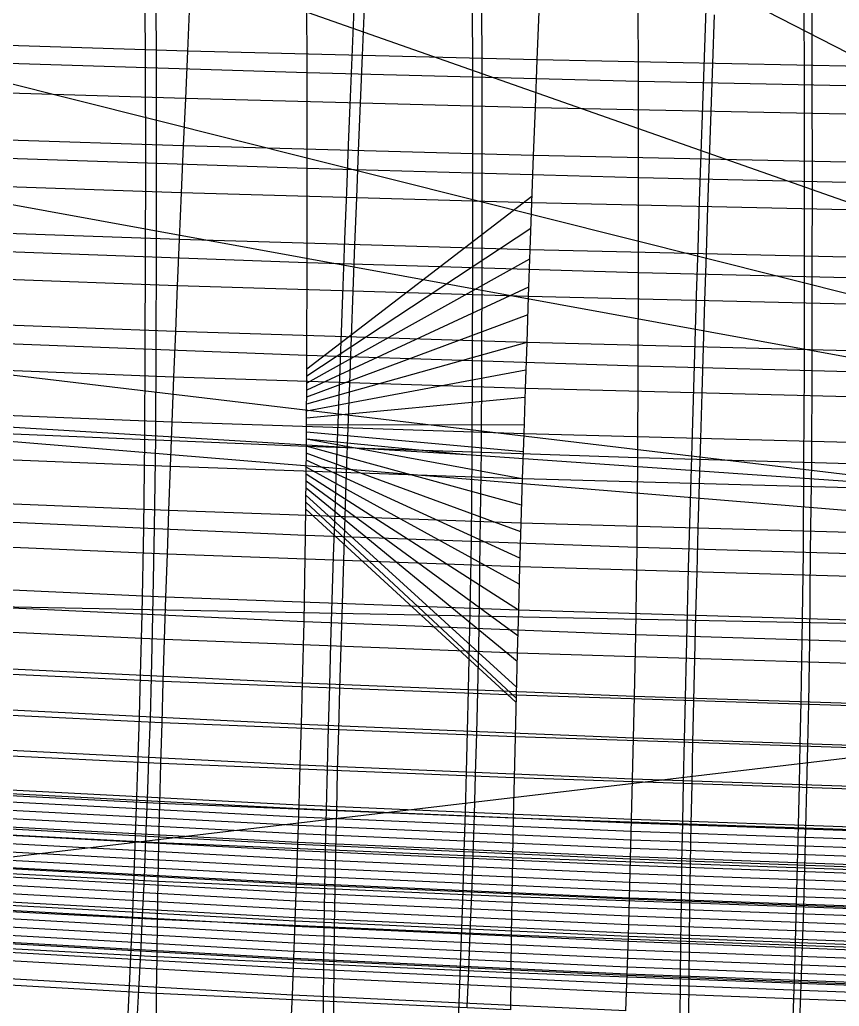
# Model space of a CAD drawing. Extents: x -530 to 530, y -2 to 255.
# Drawn here: x -170.5 to -109.8, y 55.2 to 128.3 of the extents above; entities that cross this region are included whole.
import ezdxf

# ---------------------------------------------------------------- set-up
doc = ezdxf.new("R2010")
doc.units = 0
doc.header["$MEASUREMENT"] = 0
doc.layers.add('default', color=7, linetype='Continuous')

msp = doc.modelspace()

# ---------------------------------------------------------------- linework, layer by layer
at = {"layer": 'default', "color": 30, "linetype": 'Continuous'}
for p, q in [((-41.271, 90.88, 737.677), (-175.896, 160.09, 467.147)), ((-132.594, 115.174, -9.599), (-149.254, 102.385, 36.643)), ((-132.678, 112.806, -9.856), (-149.257, 101.868, 36.668)), ((-132.759, 110.538, -10.099), (-149.261, 101.35, 36.693)), ((-132.831, 108.468, -10.316), (-149.264, 100.833, 36.718)), ((-132.902, 106.409, -10.526), (-149.268, 100.316, 36.743)), ((-132.972, 104.355, -10.732), (-149.272, 99.798, 36.768)), ((-133.04, 102.319, -10.929), (-149.275, 99.281, 36.793)), ((-133.107, 100.291, -11.121), (-149.279, 98.764, 36.818)), ((-133.172, 98.276, -11.307), (-149.282, 98.246, 36.843)), ((-133.299, 94.282, -11.659), (-149.289, 97.212, 36.893)), ((-133.236, 96.276, -11.485), (-149.286, 97.729, 36.868)), ((-133.36, 92.31, -11.821), (-149.293, 96.694, 36.918)), ((-133.419, 90.346, -11.98), (-149.296, 96.177, 36.943)), ((-133.534, 86.464, -12.275), (-149.303, 95.142, 36.993)), ((-133.477, 88.397, -12.132), (-149.3, 95.66, 36.968)), ((-133.589, 84.538, -12.414), (-149.307, 94.625, 37.018)), ((-133.692, 80.746, -12.66), (-149.314, 93.59, 37.068)), ((-133.641, 82.638, -12.539), (-149.311, 94.108, 37.043)), ((-133.742, 78.869, -12.774), (-149.318, 93.073, 37.093)), ((-133.772, 77.728, -12.839), (-149.325, 92.038, 37.143)), ((-133.764, 78.038, -12.823), (-149.321, 92.556, 37.118)), ((-125.21, 68.782, 32.697), (-149.83, 69.843, 36.672)), ((-125.229, 68.155, 32.649), (-149.852, 69.221, 36.625)), ((-125.266, 66.901, 32.553), (-149.896, 67.977, 36.53)), ((-125.248, 67.528, 32.601), (-149.874, 68.599, 36.578)), ((-125.285, 66.274, 32.505), (-149.918, 67.355, 36.483)), ((-125.303, 65.647, 32.457), (-149.939, 66.733, 36.436)), ((-125.322, 65.021, 32.409), (-149.961, 66.111, 36.389)), ((-125.34, 64.394, 32.36), (-149.983, 65.489, 36.342)), ((-125.359, 63.767, 32.312), (-150.005, 64.868, 36.295)), ((-125.396, 62.513, 32.216), (-150.049, 63.624, 36.2)), ((-125.377, 63.14, 32.264), (-150.027, 64.246, 36.248)), ((-125.414, 61.886, 32.168), (-150.071, 63.002, 36.153)), ((-125.433, 61.259, 32.12), (-150.093, 62.38, 36.106)), ((-125.452, 60.632, 32.072), (-150.115, 61.758, 36.059)), ((-125.47, 60.005, 32.024), (-150.137, 61.136, 36.012)), ((-125.489, 59.379, 31.975), (-150.159, 60.514, 35.965)), ((-125.526, 58.125, 31.879), (-150.203, 59.27, 35.87)), ((-125.507, 58.752, 31.927), (-150.181, 59.892, 35.917)), ((-125.544, 57.498, 31.831), (-150.224, 58.649, 35.823)), ((-125.563, 56.871, 31.783), (-150.246, 58.027, 35.776)), ((-125.581, 56.244, 31.735), (-150.268, 57.405, 35.729))]:
    msp.add_line(p, q, dxfattribs=at)
at = {"layer": 'default', "color": 8, "linetype": 'Continuous'}
for p, q in [((-41.271, 90.88, 737.677), (-378.597, 152.404, 428.049)), ((-41.271, 90.88, 737.677), (-278.07, 150.384, 425.905)), ((-41.271, 90.88, 737.677), (-203.855, 148.021, 352.469)), ((-37.062, 85.96, 735.422), (-273.215, 114.128, 431.391)), ((-37.062, 85.96, 735.422), (-199.376, 99.367, 361.338)), ((-137.434, 96.048, 121.788), (-173.211, 98.204, 42.722)), ((-137.434, 96.048, 121.788), (-149.283, 97.212, 36.922)), ((-81.496, 92.146, 314.808), (-137.434, 96.048, 121.788))]:
    msp.add_line(p, q, dxfattribs=at)
at = {"layer": 'default', "color": 7, "linetype": 'Continuous'}
for p, q in [((-161.193, 124.695, 37.926), (-161.22, 131.828, 37.258)), ((-136.971, 124.01, 33.026), (-136.994, 131.204, 32.35)), ((-112.406, 123.442, 28.97), (-112.426, 130.686, 28.288)), ((-145.006, 129.175, -5.706), (-145.155, 125.619, -6.137)), ((-119.104, 128.614, -10.306), (-119.228, 125.032, -10.745)), ((-145.155, 125.619, -6.137), (-145.301, 122.082, -6.556)), ((-119.228, 125.032, -10.745), (-119.35, 121.47, -11.171)), ((-161.182, 117.648, 38.523), (-161.193, 124.695, 37.926)), ((-136.96, 116.902, 33.63), (-136.971, 124.01, 33.026)), ((-112.397, 116.283, 29.581), (-112.406, 123.442, 28.97)), ((-145.301, 122.082, -6.556), (-145.443, 118.566, -6.96)), ((-119.35, 121.47, -11.171), (-119.468, 117.928, -11.582)), ((-145.443, 118.566, -6.96), (-145.582, 115.075, -7.348)), ((-161.187, 110.702, 39.046), (-161.182, 117.648, 38.523)), ((-119.468, 117.928, -11.582), (-119.583, 114.411, -11.976)), ((-136.965, 109.896, 34.159), (-136.96, 116.902, 33.63)), ((-112.401, 109.227, 30.115), (-112.397, 116.283, 29.581)), ((-145.582, 115.075, -7.348), (-145.717, 111.608, -7.72)), ((-119.583, 114.411, -11.976), (-119.696, 110.92, -12.355)), ((-145.717, 111.608, -7.72), (-145.848, 108.172, -8.078)), ((-161.21, 103.87, 39.489), (-161.187, 110.702, 39.046)), ((-119.696, 110.92, -12.355), (-119.805, 107.458, -12.719)), ((-136.984, 103.006, 34.607), (-136.965, 109.896, 34.159)), ((-112.416, 102.287, 30.566), (-112.401, 109.227, 30.115)), ((-145.848, 108.172, -8.078), (-145.975, 104.763, -8.419)), ((-119.805, 107.458, -12.719), (-119.911, 104.024, -13.066)), ((-145.975, 104.763, -8.419), (-146.099, 101.384, -8.743)), ((-161.25, 97.168, 39.851), (-161.21, 103.87, 39.489)), ((-119.911, 104.024, -13.066), (-120.014, 100.621, -13.396)), ((-137.018, 96.245, 34.971), (-136.984, 103.006, 34.607)), ((-112.444, 95.478, 30.934), (-112.416, 102.287, 30.566)), ((-146.099, 101.384, -8.743), (-146.218, 98.04, -9.05)), ((-120.014, 100.621, -13.396), (-120.113, 97.252, -13.708)), ((-146.218, 98.04, -9.05), (-146.332, 94.73, -9.337)), ((-161.31, 90.612, 40.123), (-161.25, 97.168, 39.851)), ((-120.113, 97.252, -13.708), (-120.208, 93.919, -14)), ((-137.069, 89.632, 35.245), (-137.018, 96.245, 34.971)), ((-112.487, 88.818, 31.209), (-112.444, 95.478, 30.934)), ((-146.332, 94.73, -9.337), (-146.442, 91.456, -9.604)), ((-120.208, 93.919, -14), (-120.299, 90.621, -14.273)), ((-146.442, 91.456, -9.604), (-146.548, 88.222, -9.855)), ((-161.44, 84.244, 40.103), (-161.31, 90.612, 40.123)), ((-120.299, 90.621, -14.273), (-120.387, 87.363, -14.528)), ((-137.18, 83.21, 35.222), (-137.069, 89.632, 35.245)), ((-112.578, 82.349, 31.183), (-112.487, 88.818, 31.209)), ((-146.548, 88.222, -9.855), (-146.648, 85.025, -10.084)), ((-120.387, 87.363, -14.528), (-120.471, 84.143, -14.761)), ((-146.648, 85.025, -10.084), (-146.743, 81.87, -10.29)), ((-161.561, 79.723, 39.97), (-161.44, 84.244, 40.103)), ((-120.471, 84.143, -14.761), (-120.55, 80.965, -14.972)), ((-137.283, 78.649, 35.084), (-137.18, 83.21, 35.222)), ((-146.743, 81.87, -10.29), (-146.834, 78.756, -10.478)), ((-112.664, 77.755, 31.042), (-112.578, 82.349, 31.183)), ((-120.55, 80.965, -14.972), (-120.625, 77.828, -15.163)), ((-161.646, 76.682, 39.867), (-161.561, 79.723, 39.97)), ((-146.834, 78.756, -10.478), (-146.918, 75.689, -10.64)), ((-137.356, 75.582, 34.977), (-137.283, 78.649, 35.084)), ((-120.625, 77.828, -15.163), (-120.695, 74.739, -15.329)), ((-112.725, 74.665, 30.933), (-112.664, 77.755, 31.042)), ((-161.735, 73.686, 39.744), (-161.646, 76.682, 39.867)), ((-146.918, 75.689, -10.64), (-146.996, 72.666, -10.776)), ((-137.432, 72.559, 34.851), (-137.356, 75.582, 34.977)), ((-120.695, 74.739, -15.329), (-120.76, 71.694, -15.468)), ((-112.788, 71.621, 30.804), (-112.725, 74.665, 30.933)), ((-161.829, 70.734, 39.597), (-161.735, 73.686, 39.744)), ((-146.996, 72.666, -10.776), (-147.066, 69.691, -10.878)), ((-137.512, 69.582, 34.701), (-137.432, 72.559, 34.851)), ((-120.76, 71.694, -15.468), (-120.818, 68.698, -15.572)), ((-112.855, 68.622, 30.65), (-112.788, 71.621, 30.804)), ((-161.928, 67.835, 39.429), (-161.829, 70.734, 39.597)), ((-147.066, 69.691, -10.878), (-147.129, 66.764, -10.946)), ((-137.597, 66.657, 34.528), (-137.512, 69.582, 34.701)), ((-120.818, 68.698, -15.572), (-120.87, 65.749, -15.641)), ((-112.925, 65.676, 30.474), (-112.855, 68.622, 30.65)), ((-162.032, 64.982, 39.236), (-161.928, 67.835, 39.429)), ((-147.129, 66.764, -10.946), (-147.181, 63.889, -10.972)), ((-137.685, 63.78, 34.331), (-137.597, 66.657, 34.528)), ((-120.87, 65.749, -15.641), (-120.914, 62.853, -15.669)), ((-112.998, 62.778, 30.273), (-112.925, 65.676, 30.474)), ((-162.14, 62.182, 39.022), (-162.032, 64.982, 39.236)), ((-147.181, 63.889, -10.972), (-147.225, 61.063, -10.959)), ((-137.777, 60.955, 34.111), (-137.685, 63.78, 34.331)), ((-120.914, 62.853, -15.669), (-120.95, 60.008, -15.657)), ((-162.253, 59.436, 38.784), (-162.14, 62.182, 39.022)), ((-113.075, 59.933, 30.05), (-112.998, 62.778, 30.273)), ((-147.225, 61.063, -10.959), (-147.258, 58.29, -10.902)), ((-137.874, 58.186, 33.867), (-137.777, 60.955, 34.111)), ((-120.95, 60.008, -15.657), (-120.978, 57.215, -15.6)), ((-113.156, 57.143, 29.801), (-113.075, 59.933, 30.05)), ((-162.371, 56.743, 38.519), (-162.253, 59.436, 38.784)), ((-147.258, 58.29, -10.902), (-147.283, 55.572, -10.806)), ((-137.975, 55.468, 33.597), (-137.874, 58.186, 33.867)), ((-120.978, 57.215, -15.6), (-120.998, 54.477, -15.504)), ((-113.24, 54.406, 29.526), (-113.156, 57.143, 29.801)), ((-162.496, 54.106, 38.228), (-162.371, 56.743, 38.519)), ((-147.283, 55.572, -10.806), (-147.297, 52.912, -10.664)), ((-138.081, 52.809, 33.299), (-137.975, 55.468, 33.597))]:
    msp.add_line(p, q, dxfattribs=at)
at = {"layer": 'default', "color": 4, "linetype": 'Continuous'}
for p, q in [((-160.382, 124.99, 41.2), (-160.408, 132.15, 40.53)), ((-136.279, 124.31, 36.354), (-136.302, 131.532, 35.676)), ((-111.833, 123.745, 32.339), (-111.852, 131.019, 31.654)), ((-145.741, 129.64, -9.238), (-145.891, 126.073, -9.673)), ((-119.716, 129.079, -13.879), (-119.84, 125.486, -14.32)), ((-145.891, 126.073, -9.673), (-146.038, 122.526, -10.095)), ((-160.371, 117.911, 41.8), (-160.382, 124.99, 41.2)), ((-119.84, 125.486, -14.32), (-119.963, 121.913, -14.749)), ((-136.27, 117.17, 36.961), (-136.279, 124.31, 36.354)), ((-111.825, 116.554, 32.952), (-111.833, 123.745, 32.339)), ((-146.038, 122.526, -10.095), (-146.181, 118.996, -10.502)), ((-119.963, 121.913, -14.749), (-120.082, 118.357, -15.163)), ((-146.181, 118.996, -10.502), (-146.32, 115.491, -10.892)), ((-120.082, 118.357, -15.163), (-120.198, 114.827, -15.561)), ((-160.377, 110.93, 42.326), (-160.371, 117.911, 41.8)), ((-136.275, 110.129, 37.493), (-136.27, 117.17, 36.961)), ((-111.829, 109.464, 33.489), (-111.825, 116.554, 32.952)), ((-146.32, 115.491, -10.892), (-146.456, 112.012, -11.268)), ((-120.198, 114.827, -15.561), (-120.311, 111.323, -15.942)), ((-146.456, 112.012, -11.268), (-146.589, 108.562, -11.628)), ((-120.311, 111.323, -15.942), (-120.421, 107.848, -16.309)), ((-160.4, 104.062, 42.772), (-160.377, 110.93, 42.326)), ((-136.294, 103.202, 37.943), (-136.275, 110.129, 37.493)), ((-111.845, 102.486, 33.943), (-111.829, 109.464, 33.489)), ((-146.589, 108.562, -11.628), (-146.717, 105.138, -11.972)), ((-120.421, 107.848, -16.309), (-120.528, 104.399, -16.659)), ((-146.717, 105.138, -11.972), (-146.841, 101.744, -12.299)), ((-160.443, 97.319, 43.136), (-160.4, 104.062, 42.772)), ((-120.528, 104.399, -16.659), (-120.631, 100.98, -16.992)), ((-136.33, 96.4, 38.311), (-136.294, 103.202, 37.943)), ((-111.875, 95.636, 34.314), (-111.845, 102.486, 33.943)), ((-146.841, 101.744, -12.299), (-146.962, 98.383, -12.608)), ((-120.631, 100.98, -16.992), (-120.731, 97.595, -17.307)), ((-146.962, 98.383, -12.608), (-147.077, 95.056, -12.898)), ((-160.539, 90.665, 43.421), (-160.443, 97.319, 43.136)), ((-120.731, 97.595, -17.307), (-120.827, 94.243, -17.602)), ((-136.418, 89.689, 38.596), (-136.33, 96.4, 38.311)), ((-147.077, 95.056, -12.898), (-147.187, 91.765, -13.169)), ((-111.954, 88.877, 34.599), (-111.875, 95.636, 34.314)), ((-120.827, 94.243, -17.602), (-120.919, 90.928, -17.877)), ((-147.187, 91.765, -13.169), (-147.295, 88.512, -13.422)), ((-160.644, 84.179, 43.396), (-160.539, 90.665, 43.421)), ((-120.919, 90.928, -17.877), (-121.008, 87.651, -18.135)), ((-136.504, 83.147, 38.568), (-136.418, 89.689, 38.596)), ((-147.295, 88.512, -13.422), (-147.396, 85.293, -13.653)), ((-112.021, 82.288, 34.57), (-111.954, 88.877, 34.599)), ((-121.008, 87.651, -18.135), (-121.093, 84.409, -18.371)), ((-147.396, 85.293, -13.653), (-147.491, 82.117, -13.862)), ((-160.746, 79.598, 43.258), (-160.644, 84.179, 43.396)), ((-121.093, 84.409, -18.371), (-121.172, 81.21, -18.584)), ((-136.588, 78.526, 38.426), (-136.504, 83.147, 38.568)), ((-147.491, 82.117, -13.862), (-147.584, 78.979, -14.052)), ((-112.086, 77.634, 34.425), (-112.021, 82.288, 34.57)), ((-121.172, 81.21, -18.584), (-121.249, 78.05, -18.777)), ((-160.836, 76.536, 43.141), (-160.746, 79.598, 43.258)), ((-147.584, 78.979, -14.052), (-147.669, 75.884, -14.217)), ((-136.664, 75.438, 38.306), (-136.588, 78.526, 38.426)), ((-121.249, 78.05, -18.777), (-121.32, 74.932, -18.945)), ((-112.15, 74.523, 34.302), (-112.086, 77.634, 34.425)), ((-160.94, 73.515, 42.963), (-160.836, 76.536, 43.141)), ((-147.669, 75.884, -14.217), (-147.75, 72.827, -14.355)), ((-136.753, 72.391, 38.124), (-136.664, 75.438, 38.306)), ((-121.32, 74.932, -18.945), (-121.388, 71.853, -19.087)), ((-112.224, 71.454, 34.116), (-112.15, 74.523, 34.302)), ((-161.048, 70.538, 42.761), (-160.94, 73.515, 42.963)), ((-147.75, 72.827, -14.355), (-147.821, 69.811, -14.459)), ((-136.846, 69.387, 37.917), (-136.753, 72.391, 38.124)), ((-121.388, 71.853, -19.087), (-121.447, 68.816, -19.193)), ((-149.83, 69.843, 36.672), (-173.847, 71.091, 42.492)), ((-112.301, 68.429, 33.905), (-112.224, 71.454, 34.116)), ((-149.852, 69.221, 36.625), (-173.872, 70.475, 42.446)), ((-161.161, 67.613, 42.538), (-161.048, 70.538, 42.761)), ((-149.874, 68.599, 36.578), (-173.898, 69.859, 42.4)), ((-147.821, 69.811, -14.459), (-147.886, 66.837, -14.528)), ((-149.896, 67.977, 36.53), (-173.923, 69.243, 42.354)), ((-136.942, 66.436, 37.688), (-136.846, 69.387, 37.917)), ((-100.512, 67.92, 28.57), (-125.21, 68.782, 32.697)), ((-121.447, 68.816, -19.193), (-121.501, 65.82, -19.264)), ((-149.939, 66.733, 36.436), (-173.974, 68.01, 42.262)), ((-149.918, 67.355, 36.483), (-173.949, 68.626, 42.308)), ((-100.527, 67.289, 28.521), (-125.229, 68.155, 32.649)), ((-112.381, 65.457, 33.672), (-112.301, 68.429, 33.905)), ((-149.961, 66.111, 36.389), (-174, 67.394, 42.216)), ((-161.28, 64.735, 42.288), (-161.161, 67.613, 42.538)), ((-100.542, 66.658, 28.472), (-125.248, 67.528, 32.601)), ((-149.983, 65.489, 36.342), (-174.025, 66.778, 42.17)), ((-147.886, 66.837, -14.528), (-147.94, 63.91, -14.555)), ((-100.557, 66.027, 28.424), (-125.266, 66.901, 32.553)), ((-150.005, 64.868, 36.295), (-174.051, 66.162, 42.124)), ((-137.043, 63.533, 37.432), (-136.942, 66.436, 37.688)), ((-100.572, 65.396, 28.375), (-125.285, 66.274, 32.505)), ((-121.501, 65.82, -19.264), (-121.545, 62.872, -19.293)), ((-150.027, 64.246, 36.248), (-174.076, 65.546, 42.079)), ((-100.603, 64.134, 28.277), (-125.322, 65.021, 32.409)), ((-100.588, 64.765, 28.326), (-125.303, 65.647, 32.457)), ((-112.465, 62.532, 33.412), (-112.381, 65.457, 33.672)), ((-150.071, 63.002, 36.153), (-174.127, 64.314, 41.987)), ((-150.049, 63.624, 36.2), (-174.102, 64.93, 42.033)), ((-161.409, 61.911, 41.991), (-161.28, 64.735, 42.288)), ((-100.618, 63.503, 28.228), (-125.34, 64.394, 32.36)), ((-150.093, 62.38, 36.106), (-174.152, 63.698, 41.941)), ((-147.94, 63.91, -14.555), (-147.985, 61.029, -14.542)), ((-100.633, 62.872, 28.179), (-125.359, 63.767, 32.312)), ((-150.115, 61.758, 36.059), (-174.178, 63.082, 41.895)), ((-137.154, 60.684, 37.128), (-137.043, 63.533, 37.432)), ((-100.648, 62.241, 28.13), (-125.377, 63.14, 32.264)), ((-121.545, 62.872, -19.293), (-121.583, 59.971, -19.281)), ((-150.137, 61.136, 36.012), (-174.203, 62.466, 41.849)), ((-100.663, 61.61, 28.081), (-125.396, 62.513, 32.216)), ((-112.557, 59.663, 33.103), (-112.465, 62.532, 33.412)), ((-150.159, 60.514, 35.965), (-174.229, 61.85, 41.803)), ((-161.542, 59.138, 41.678), (-161.409, 61.911, 41.991)), ((-100.678, 60.979, 28.032), (-125.414, 61.886, 32.168)), ((-150.181, 59.892, 35.917), (-174.254, 61.234, 41.757)), ((-147.985, 61.029, -14.542), (-148.019, 58.199, -14.484)), ((-137.267, 57.888, 36.809), (-137.154, 60.684, 37.128)), ((-100.708, 59.717, 27.934), (-125.452, 60.632, 32.072)), ((-100.693, 60.348, 27.983), (-125.433, 61.259, 32.12)), ((-150.224, 58.649, 35.823), (-174.305, 60.002, 41.665)), ((-150.203, 59.27, 35.87), (-174.28, 60.618, 41.711)), ((-100.724, 59.086, 27.885), (-125.47, 60.005, 32.024)), ((-121.583, 59.971, -19.281), (-121.611, 57.12, -19.223)), ((-150.246, 58.027, 35.776), (-174.331, 59.386, 41.619)), ((-100.739, 58.455, 27.836), (-125.489, 59.379, 31.975)), ((-112.652, 56.846, 32.778), (-112.557, 59.663, 33.103)), ((-150.268, 57.405, 35.729), (-174.356, 58.77, 41.574)), ((-161.682, 56.418, 41.328), (-161.542, 59.138, 41.678)), ((-100.754, 57.824, 27.787), (-125.507, 58.752, 31.927)), ((-148.019, 58.199, -14.484), (-148.045, 55.419, -14.386)), ((-137.387, 55.144, 36.452), (-137.267, 57.888, 36.809)), ((-100.769, 57.193, 27.739), (-125.526, 58.125, 31.879)), ((-100.784, 56.562, 27.69), (-125.544, 57.498, 31.831)), ((-121.611, 57.12, -19.223), (-121.633, 54.321, -19.124)), ((-161.828, 53.757, 40.951), (-161.682, 56.418, 41.328)), ((-100.814, 55.3, 27.592), (-125.581, 56.244, 31.735)), ((-100.799, 55.931, 27.641), (-125.563, 56.871, 31.783)), ((-112.751, 54.082, 32.415), (-112.652, 56.846, 32.778)), ((-148.045, 55.419, -14.386), (-148.059, 52.693, -14.24))]:
    msp.add_line(p, q, dxfattribs=at)
at = {"layer": 'default', "color": 3, "linetype": 'Continuous'}
for p, q in [((-149.233, 124.325, 35.015), (-149.258, 131.49, 34.344)), ((-124.708, 123.696, 31.036), (-124.73, 130.917, 30.356)), ((-149.233, 124.325, 35.015), (-173.153, 125.066, 40.836)), ((-149.222, 117.245, 35.617), (-149.233, 124.325, 35.015)), ((-124.708, 123.696, 31.036), (-149.233, 124.325, 35.015)), ((-124.698, 116.559, 31.644), (-124.708, 123.696, 31.036)), ((-100.105, 123.188, 26.905), (-124.708, 123.696, 31.036)), ((-149.222, 117.245, 35.617), (-173.141, 118.051, 41.43)), ((-149.227, 110.266, 36.142), (-149.222, 117.245, 35.617)), ((-124.698, 116.559, 31.644), (-149.222, 117.245, 35.617)), ((-124.702, 109.526, 32.175), (-124.698, 116.559, 31.644)), ((-100.097, 116.006, 27.518), (-124.698, 116.559, 31.644)), ((-149.227, 110.266, 36.142), (-173.146, 111.138, 41.95)), ((-149.248, 103.403, 36.588), (-149.227, 110.266, 36.142)), ((-124.702, 109.526, 32.175), (-149.227, 110.266, 36.142)), ((-124.719, 102.609, 32.625), (-124.702, 109.526, 32.175)), ((-100.099, 108.927, 28.054), (-124.702, 109.526, 32.175)), ((-149.248, 103.403, 36.588), (-173.171, 104.338, 42.391)), ((-149.286, 96.669, 36.951), (-149.248, 103.403, 36.588)), ((-124.719, 102.609, 32.625), (-149.248, 103.403, 36.588)), ((-124.751, 95.822, 32.991), (-124.719, 102.609, 32.625)), ((-100.113, 101.965, 28.508), (-124.719, 102.609, 32.625)), ((-149.286, 96.669, 36.951), (-173.215, 97.666, 42.751)), ((-149.341, 90.082, 37.224), (-149.286, 96.669, 36.951)), ((-124.751, 95.822, 32.991), (-149.286, 96.669, 36.951)), ((-124.797, 89.183, 33.266), (-124.751, 95.822, 32.991)), ((-100.138, 95.135, 28.876), (-124.751, 95.822, 32.991)), ((-149.341, 90.082, 37.224), (-173.279, 91.141, 43.022)), ((-149.461, 83.685, 37.202), (-149.341, 90.082, 37.224)), ((-124.797, 89.183, 33.266), (-149.341, 90.082, 37.224)), ((-124.898, 82.734, 33.241), (-124.797, 89.183, 33.266)), ((-100.176, 88.453, 29.153), (-124.797, 89.183, 33.266)), ((-149.461, 83.685, 37.202), (-173.418, 84.803, 43.004)), ((-149.573, 79.142, 37.066), (-149.461, 83.685, 37.202)), ((-124.898, 82.734, 33.241), (-149.461, 83.685, 37.202)), ((-124.993, 78.156, 33.101), (-124.898, 82.734, 33.241)), ((-100.258, 81.963, 29.125), (-124.898, 82.734, 33.241)), ((-149.573, 79.142, 37.066), (-173.549, 80.303, 42.873)), ((-149.652, 76.087, 36.961), (-149.573, 79.142, 37.066)), ((-124.993, 78.156, 33.101), (-149.573, 79.142, 37.066)), ((-125.06, 75.076, 32.994), (-124.993, 78.156, 33.101)), ((-100.335, 77.354, 28.983), (-124.993, 78.156, 33.101)), ((-149.652, 76.087, 36.961), (-173.64, 77.277, 42.772)), ((-149.734, 73.077, 36.837), (-149.652, 76.087, 36.961)), ((-125.06, 75.076, 32.994), (-149.652, 76.087, 36.961)), ((-125.13, 72.042, 32.866), (-125.06, 75.076, 32.994)), ((-100.389, 74.255, 28.872), (-125.06, 75.076, 32.994)), ((-149.734, 73.077, 36.837), (-173.736, 74.294, 42.651)), ((-149.821, 70.111, 36.688), (-149.734, 73.077, 36.837)), ((-125.13, 72.042, 32.866), (-149.734, 73.077, 36.837)), ((-125.203, 69.053, 32.713), (-125.13, 72.042, 32.866)), ((-100.446, 71.201, 28.742), (-125.13, 72.042, 32.866)), ((-149.821, 70.111, 36.688), (-173.837, 71.357, 42.507)), ((-149.913, 67.198, 36.517), (-149.821, 70.111, 36.688)), ((-125.203, 69.053, 32.713), (-149.821, 70.111, 36.688)), ((-125.28, 66.116, 32.539), (-125.203, 69.053, 32.713)), ((-100.506, 68.192, 28.587), (-125.203, 69.053, 32.713)), ((-149.913, 67.198, 36.517), (-173.943, 68.471, 42.341)), ((-150.009, 64.333, 36.322), (-149.913, 67.198, 36.517)), ((-125.28, 66.116, 32.539), (-149.913, 67.198, 36.517)), ((-125.362, 63.227, 32.34), (-125.28, 66.116, 32.539)), ((-100.569, 65.237, 28.409), (-125.28, 66.116, 32.539)), ((-150.009, 64.333, 36.322), (-174.055, 65.632, 42.151)), ((-150.109, 61.519, 36.105), (-150.009, 64.333, 36.322)), ((-125.362, 63.227, 32.34), (-150.009, 64.333, 36.322)), ((-150.109, 61.519, 36.105), (-174.171, 62.845, 41.94)), ((-125.446, 60.391, 32.118), (-125.362, 63.227, 32.34)), ((-100.635, 62.329, 28.206), (-125.362, 63.227, 32.34)), ((-150.213, 58.76, 35.863), (-150.109, 61.519, 36.105)), ((-125.446, 60.391, 32.118), (-150.109, 61.519, 36.105)), ((-150.213, 58.76, 35.863), (-174.292, 60.112, 41.705)), ((-125.535, 57.611, 31.872), (-125.446, 60.391, 32.118)), ((-100.704, 59.474, 27.981), (-125.446, 60.391, 32.118)), ((-150.323, 56.054, 35.595), (-150.213, 58.76, 35.863)), ((-125.535, 57.611, 31.872), (-150.213, 58.76, 35.863)), ((-150.323, 56.054, 35.595), (-174.42, 57.432, 41.443)), ((-125.628, 54.883, 31.598), (-125.535, 57.611, 31.872)), ((-100.776, 56.675, 27.731), (-125.535, 57.611, 31.872)), ((-150.438, 53.405, 35.3), (-150.323, 56.054, 35.595)), ((-125.628, 54.883, 31.598), (-150.323, 56.054, 35.595))]:
    msp.add_line(p, q, dxfattribs=at)
at = {"layer": 'default', "color": 5, "linetype": 'Continuous'}
for p, q in [((-157.929, 129.485, -3.418), (-158.09, 125.943, -3.845)), ((-132.083, 128.865, -7.994), (-132.22, 125.294, -8.429)), ((-158.09, 125.943, -3.845), (-183.434, 126.706, 2.712)), ((-158.09, 125.943, -3.845), (-158.248, 122.421, -4.26)), ((-132.22, 125.294, -8.429), (-158.09, 125.943, -3.845)), ((-132.22, 125.294, -8.429), (-132.353, 121.744, -8.852)), ((-106.237, 124.77, -13.06), (-132.22, 125.294, -8.429)), ((-158.248, 122.421, -4.26), (-183.617, 123.218, 2.307)), ((-158.248, 122.421, -4.26), (-158.402, 118.919, -4.661)), ((-132.353, 121.744, -8.852), (-158.248, 122.421, -4.26)), ((-132.353, 121.744, -8.852), (-132.484, 118.213, -9.26)), ((-106.346, 121.196, -13.49), (-132.353, 121.744, -8.852)), ((-158.402, 118.919, -4.661), (-183.796, 119.749, 1.916)), ((-158.402, 118.919, -4.661), (-158.552, 115.441, -5.044)), ((-132.484, 118.213, -9.26), (-158.402, 118.919, -4.661)), ((-132.484, 118.213, -9.26), (-132.611, 114.708, -9.651)), ((-106.452, 117.643, -13.904), (-132.484, 118.213, -9.26)), ((-158.552, 115.441, -5.044), (-183.97, 116.304, 1.541)), ((-158.552, 115.441, -5.044), (-158.699, 111.989, -5.413)), ((-132.611, 114.708, -9.651), (-158.552, 115.441, -5.044)), ((-132.611, 114.708, -9.651), (-132.735, 111.228, -10.027)), ((-106.556, 114.114, -14.301), (-132.611, 114.708, -9.651)), ((-158.699, 111.989, -5.413), (-184.14, 112.884, 1.181)), ((-158.699, 111.989, -5.413), (-158.841, 108.566, -5.768)), ((-132.735, 111.228, -10.027), (-158.699, 111.989, -5.413)), ((-132.735, 111.228, -10.027), (-132.855, 107.778, -10.388)), ((-106.657, 110.611, -14.683), (-132.735, 111.228, -10.027)), ((-158.841, 108.566, -5.768), (-184.305, 109.494, 0.835)), ((-158.841, 108.566, -5.768), (-158.979, 105.171, -6.106)), ((-132.855, 107.778, -10.388), (-158.841, 108.566, -5.768)), ((-132.855, 107.778, -10.388), (-132.972, 104.355, -10.732)), ((-106.755, 107.139, -15.05), (-132.855, 107.778, -10.388)), ((-158.979, 105.171, -6.106), (-184.466, 106.13, 0.506)), ((-158.979, 105.171, -6.106), (-159.113, 101.805, -6.426)), ((-132.972, 104.355, -10.732), (-158.979, 105.171, -6.106)), ((-132.972, 104.355, -10.732), (-133.085, 100.962, -11.059)), ((-106.85, 103.694, -15.4), (-132.972, 104.355, -10.732)), ((-159.113, 101.805, -6.426), (-184.621, 102.796, 0.193)), ((-159.113, 101.805, -6.426), (-159.242, 98.474, -6.73)), ((-133.085, 100.962, -11.059), (-159.113, 101.805, -6.426)), ((-133.085, 100.962, -11.059), (-133.194, 97.605, -11.369)), ((-106.942, 100.279, -15.732), (-133.085, 100.962, -11.059)), ((-159.242, 98.474, -6.73), (-184.771, 99.497, -0.103)), ((-159.242, 98.474, -6.73), (-159.366, 95.178, -7.014)), ((-133.194, 97.605, -11.369), (-159.242, 98.474, -6.73)), ((-133.194, 97.605, -11.369), (-133.299, 94.282, -11.659)), ((-107.031, 96.899, -16.046), (-133.194, 97.605, -11.369)), ((-159.366, 95.178, -7.014), (-184.915, 96.232, -0.38)), ((-159.366, 95.178, -7.014), (-159.485, 91.917, -7.279)), ((-133.299, 94.282, -11.659), (-159.366, 95.178, -7.014)), ((-133.299, 94.282, -11.659), (-133.4, 90.995, -11.93)), ((-107.117, 93.555, -16.341), (-133.299, 94.282, -11.659)), ((-159.485, 91.917, -7.279), (-185.053, 93.001, -0.638)), ((-159.485, 91.917, -7.279), (-159.599, 88.696, -7.527)), ((-133.4, 90.995, -11.93), (-159.485, 91.917, -7.279)), ((-133.4, 90.995, -11.93), (-133.497, 87.748, -12.183)), ((-107.199, 90.246, -16.616), (-133.4, 90.995, -11.93)), ((-159.599, 88.696, -7.527), (-185.186, 89.81, -0.88)), ((-159.599, 88.696, -7.527), (-159.708, 85.512, -7.754)), ((-133.497, 87.748, -12.183), (-159.599, 88.696, -7.527)), ((-133.497, 87.748, -12.183), (-133.589, 84.538, -12.414)), ((-107.278, 86.978, -16.873), (-133.497, 87.748, -12.183)), ((-159.708, 85.512, -7.754), (-185.312, 86.656, -1.1)), ((-159.708, 85.512, -7.754), (-159.811, 82.37, -7.958)), ((-133.589, 84.538, -12.414), (-159.708, 85.512, -7.754)), ((-133.589, 84.538, -12.414), (-133.676, 81.371, -12.623)), ((-107.353, 83.747, -17.108), (-133.589, 84.538, -12.414)), ((-159.811, 82.37, -7.958), (-185.432, 83.544, -1.299)), ((-159.811, 82.37, -7.958), (-159.909, 79.267, -8.143)), ((-133.676, 81.371, -12.623), (-159.811, 82.37, -7.958)), ((-133.676, 81.371, -12.623), (-133.759, 78.244, -12.812)), ((-107.424, 80.56, -17.321), (-133.676, 81.371, -12.623)), ((-159.909, 79.267, -8.143), (-185.546, 80.471, -1.479)), ((-159.909, 79.267, -8.143), (-160, 76.212, -8.304)), ((-133.759, 78.244, -12.812), (-159.909, 79.267, -8.143)), ((-133.759, 78.244, -12.812), (-133.836, 75.165, -12.976)), ((-107.491, 77.412, -17.513), (-133.759, 78.244, -12.812)), ((-160, 76.212, -8.304), (-185.652, 77.444, -1.635)), ((-160, 76.212, -8.304), (-160.085, 73.202, -8.439)), ((-133.836, 75.165, -12.976), (-160, 76.212, -8.304)), ((-133.836, 75.165, -12.976), (-133.908, 72.13, -13.114)), ((-107.554, 74.313, -17.681), (-133.836, 75.165, -12.976)), ((-160.085, 73.202, -8.439), (-185.75, 74.462, -1.765)), ((-160.085, 73.202, -8.439), (-160.161, 70.239, -8.539)), ((-133.908, 72.13, -13.114), (-160.085, 73.202, -8.439)), ((-133.908, 72.13, -13.114), (-133.972, 69.144, -13.217)), ((-107.612, 71.259, -17.821), (-133.908, 72.13, -13.114)), ((-160.161, 70.239, -8.539), (-185.838, 71.527, -1.862)), ((-160.161, 70.239, -8.539), (-160.228, 67.323, -8.606)), ((-133.972, 69.144, -13.217), (-160.161, 70.239, -8.539)), ((-133.972, 69.144, -13.217), (-134.029, 66.204, -13.286)), ((-107.665, 68.253, -17.927), (-133.972, 69.144, -13.217)), ((-160.228, 67.323, -8.606), (-185.917, 68.638, -1.925)), ((-160.228, 67.323, -8.606), (-160.285, 64.459, -8.631)), ((-134.029, 66.204, -13.286), (-160.228, 67.323, -8.606)), ((-160.285, 64.459, -8.631), (-185.983, 65.801, -1.949)), ((-134.029, 66.204, -13.286), (-134.077, 63.318, -13.313)), ((-107.711, 65.294, -17.997), (-134.029, 66.204, -13.286)), ((-160.285, 64.459, -8.631), (-160.333, 61.645, -8.617)), ((-134.077, 63.318, -13.313), (-160.285, 64.459, -8.631)), ((-160.333, 61.645, -8.617), (-186.038, 63.013, -1.934)), ((-134.077, 63.318, -13.313), (-134.117, 60.481, -13.3)), ((-107.75, 62.389, -18.025), (-134.077, 63.318, -13.313)), ((-160.333, 61.645, -8.617), (-160.369, 58.883, -8.56)), ((-134.117, 60.481, -13.3), (-160.333, 61.645, -8.617)), ((-160.369, 58.883, -8.56), (-186.08, 60.277, -1.876)), ((-134.117, 60.481, -13.3), (-134.148, 57.698, -13.243)), ((-107.783, 59.534, -18.013), (-134.117, 60.481, -13.3)), ((-160.369, 58.883, -8.56), (-160.396, 56.176, -8.465)), ((-134.148, 57.698, -13.243), (-160.369, 58.883, -8.56)), ((-160.396, 56.176, -8.465), (-186.111, 57.595, -1.781)), ((-134.148, 57.698, -13.243), (-134.17, 54.969, -13.147)), ((-107.808, 56.732, -17.957), (-134.148, 57.698, -13.243)), ((-160.396, 56.176, -8.465), (-160.411, 53.526, -8.323)), ((-134.17, 54.969, -13.147), (-160.396, 56.176, -8.465))]:
    msp.add_line(p, q, dxfattribs=at)
at = {"layer": 'default', "color": 1, "linetype": 'Continuous'}
for q in [(-278.156, 86.86, 428.865), (-203.781, 62.388, 355.903)]:
    msp.add_line((-37.205, 82.139, 735.491), q, dxfattribs=at)

doc.saveas('drawing.dxf')
